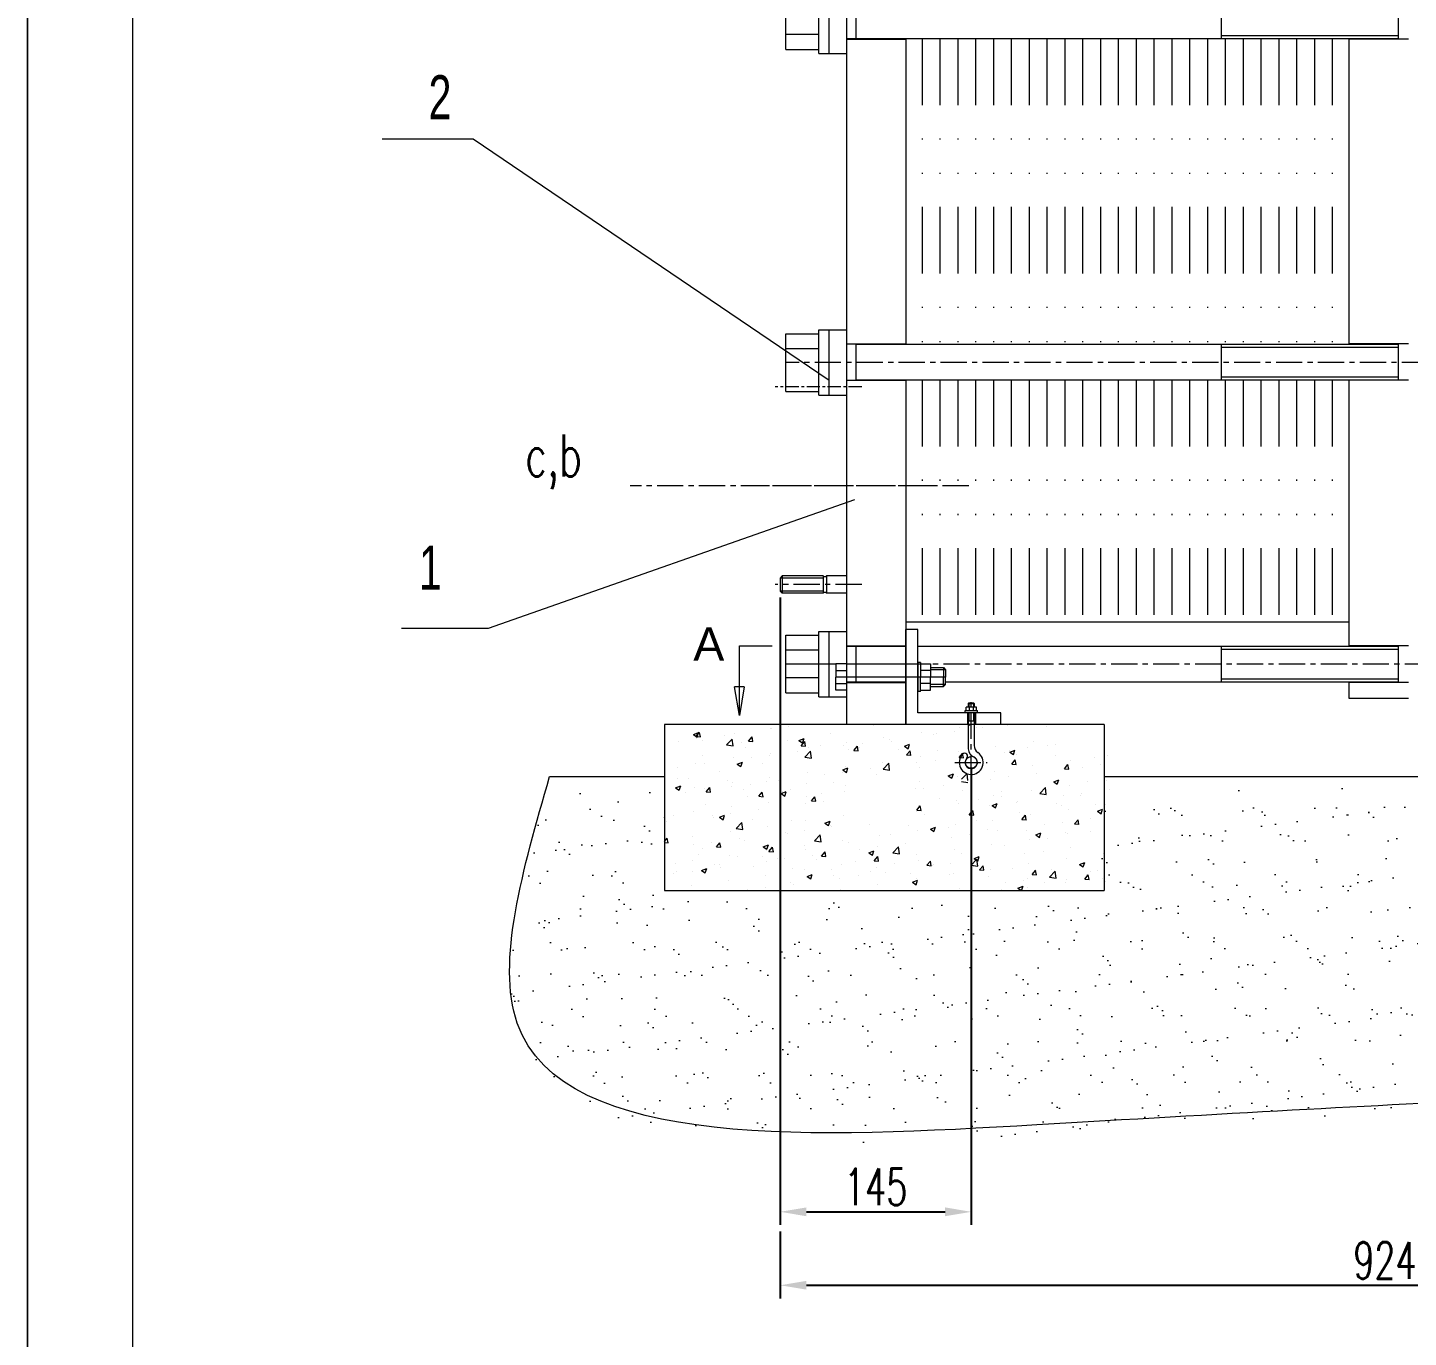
# Model space of a CAD drawing. Header units: millimetres. Extents: x 2882 to 3476, y 1065 to 1485.
# Drawn here: x 2881.9 to 3013.6, y 1224 to 1349 of the extents above; entities that cross this region are included whole.
import ezdxf

# ---------------------------------------------------------------- set-up
doc = ezdxf.new("R2010")
doc.units = ezdxf.units.MM
doc.linetypes.add('CENTERX2', pattern=[4, 2.5, -0.5, 0.5, -0.5])
doc.linetypes.add('DIVIDE', pattern=[31.75, 12.7, -6.35, 0, -6.35, 0, -6.35])
doc.layers.get('DEFPOINTS').update_dxf_attribs({"lineweight": 18})
for name, color, linetype, lineweight, true_color in [('1', 1, 'Continuous', 18, 0xff0000), ('2', 2, 'Continuous', 18, 0xffff00), ('3', 3, 'CENTERX2', 18, 0x00ff00), ('3尺寸线', 2, 'Continuous', 18, 0xffff00), ('4', 4, 'DIVIDE', 18, 0x00ffff)]:
    doc.layers.add(name, color=color, linetype=linetype, lineweight=lineweight, true_color=true_color)
doc.styles.add('HZ', font='txt.shx', dxfattribs={"width": 0.67, "bigfont": 'hztxt.shx'})
doc.styles.get("Standard").update_dxf_attribs({"font": 'arial.ttf'})
doc.styles.add('STYLE1', font='txt.shx', dxfattribs={"width": 0.67, "bigfont": 'hztxt.shx'})
doc.dimstyles.new('STANDARD$0', dxfattribs={"dimtxt": 3.5, "dimasz": 2.5, "dimexe": 1.25, "dimexo": 0.625, "dimtad": 1, "dimdec": 4, "dimdsep": 46, "dimtxsty": 'HZ', "dimcen": 2.5, "dimdle": 5, "dimadec": 0, "dimazin": 0, "dimtfac": 1, "dimtmove": 0, "dimatfit": 3, "dimfxl": 0, "dimtolj": 1, "dimlwd": -1, "dimlwe": -1, "dimarcsym": 0})

# ---------------------------------------------------------------- blocks, each defined once
blk = doc.blocks.new('_CLOSED')
at = {"color": 0, "linetype": 'ByBlock', "lineweight": -2}
for p, q in [((-1, 0.166667), (0, 0)), ((-1, 0.166667), (-1, -0.166667)), ((0, 0), (-1, -0.166667)), ((0, 0), (-1, 0))]:
    blk.add_line(p, q, dxfattribs=at)
blk = doc.blocks.new('*D55')
at = {"color": 0, "transparency": 16777216}
for p, q in [((2953.64, 1294.59), (2953.64, 1234.74)), ((2971.87, 1278.24), (2971.87, 1234.74)), ((2956.14, 1235.99), (2969.37, 1235.99))]:
    blk.add_line(p, q, dxfattribs=at)
for points in [[(2956.14, 1236.41), (2956.14, 1235.57), (2953.64, 1235.99)], [(2969.37, 1236.41), (2969.37, 1235.57), (2971.87, 1235.99)]]:
    blk.add_solid(points, dxfattribs=at)
at = {"layer": 'DEFPOINTS', "color": 0, "transparency": 16777216}
for p in [(2953.64, 1295.22), (2971.87, 1278.86), (2971.87, 1235.99)]:
    blk.add_point(p, dxfattribs=at)
at = {"color": 0, "transparency": 16777216, "insert": (2962.75, 1238.37), "char_height": 3.5, "attachment_point": 5, "style": 'HZ'}
blk.add_mtext('\\A1;145', dxfattribs=at)
blk = doc.blocks.new('*D56')
at = {"color": 0, "transparency": 16777216}
for p, q in [((3069.01, 1281.85), (3069.01, 1227.73)), ((2953.64, 1234.12), (2953.64, 1227.73)), ((2956.14, 1228.98), (3066.51, 1228.98))]:
    blk.add_line(p, q, dxfattribs=at)
for points in [[(2956.14, 1229.4), (2956.14, 1228.57), (2953.64, 1228.98)], [(3066.51, 1229.4), (3066.51, 1228.57), (3069.01, 1228.98)]]:
    blk.add_solid(points, dxfattribs=at)
at = {"layer": 'DEFPOINTS', "color": 0, "transparency": 16777216}
for p in [(3069.01, 1282.47), (2953.64, 1234.74), (3069.01, 1228.98)]:
    blk.add_point(p, dxfattribs=at)
at = {"color": 0, "transparency": 16777216, "insert": (3011.33, 1231.36), "char_height": 3.5, "attachment_point": 5, "style": 'HZ'}
blk.add_mtext('\\A1;924', dxfattribs=at)

msp = doc.modelspace()

# ---------------------------------------------------------------- hatches: boundary and pattern name
at = {"layer": '2'}
h = msp.add_hatch(dxfattribs=at)
h.set_pattern_fill('AR-SAND', color=256, scale=0.1, style=0)
h.set_pattern_definition([(37.5, (2165.005, 630.219), (-0.160003, 4.894132), [0, -3.8608, 0, -4.318, 0, -4.1275]), (7.5, (2165.005, 630.219), (4.495233, 7.16825), [0, -2.0828, 0, -3.4798, 0, -1.3335]), (327.5, (2161.881, 630.219), (7.909924, 0.014372), [0, -1.27, 0, -4.572, 0, -5.969]), (317.5, (2161.881, 630.219), (7.635565, 2.229293), [0, -0.635, 0, -2.9972, 0, -3.429])])
edge = h.paths.add_edge_path(flags=0)
edge.add_spline(control_points=[(2931.34531, 1276.53142), (2928.79661, 1267.68021), (2920.81709, 1239.96874), (3001.38374, 1244.70351), (3038.38643, 1246.78755), (3078.59278, 1247.14587), (3083.38641, 1248.95983)], knot_values=[0, 0, 0, 0, 24.206218146, 75.785082964, 166.21556934, 183.086751471, 183.086751471, 183.086751471, 183.086751471], weights=[1, 1, 1, 1, 1, 1, 1], degree=3, periodic=0)
edge.add_line((3083.38641, 1248.95983), (3074.7072, 1265.65718))
edge.add_line((3074.7072, 1265.65718), (3040.35198, 1265.65718))
edge.add_line((3040.35198, 1265.65718), (3040.35198, 1276.53142))
edge.add_line((3040.35198, 1276.53142), (2984.25671, 1276.53142))
edge.add_line((2984.25671, 1276.53142), (2984.25671, 1265.65718))
edge.add_line((2984.25671, 1265.65718), (2942.30351, 1265.65718))
edge.add_line((2942.30351, 1265.65718), (2942.30351, 1276.53142))
edge.add_line((2942.30351, 1276.53142), (2931.34531, 1276.53142))

# ---------------------------------------------------------------- linework, layer by layer
at = {"lineweight": 0}
for p, q in [((2957.74226, 1296.45988), (2953.63844, 1296.45988)), ((2957.74226, 1295.215), (2953.63844, 1295.215))]:
    msp.add_line(p, q, dxfattribs=at)
at = {"layer": '1'}
for p, q in [((2891.85043, 1474.6398), (2891.85043, 1074.6398)), ((2957.3238, 1346.51463), (2957.3238, 1352.75273)), ((2958.31836, 1346.51463), (2958.31836, 1352.75273)), ((2954.18609, 1346.89269), (2954.18609, 1352.37466)), ((2960.90514, 1347.88512), (2960.90514, 1351.38223)), ((2995.72636, 1347.93238), (2995.72636, 1351.33498)), ((3012.62347, 1347.88512), (3012.62347, 1351.38223)), ((2957.3238, 1348.31044), (2954.18609, 1348.31044)), ((2959.95997, 1347.93238), (3012.62347, 1347.93238)), ((2959.95997, 1347.88512), (2965.62997, 1347.88512)), ((3013.56863, 1347.88512), (3007.89863, 1347.88512)), ((2954.18609, 1346.89269), (2957.3238, 1346.89269)), ((2957.3238, 1313.88927), (2957.3238, 1320.12737)), ((2958.31836, 1313.88927), (2958.31836, 1320.12737)), ((2954.18609, 1319.7493), (2957.3238, 1319.7493)), ((2954.18609, 1319.7493), (2957.3238, 1319.7493)), ((2954.18609, 1314.26734), (2954.18609, 1319.7493)), ((2959.95997, 1318.81763), (2965.62997, 1318.81763)), ((2960.90514, 1315.32052), (2960.90514, 1318.81763)), ((2960.90514, 1318.77037), (3012.62347, 1318.77037)), ((2995.72636, 1315.36777), (2995.72636, 1318.77037)), ((3013.56863, 1318.81763), (3007.89863, 1318.81763)), ((3012.62347, 1315.32052), (3012.62347, 1318.81763)), ((2957.3238, 1318.33155), (2954.18609, 1318.33155)), ((2959.95997, 1315.32052), (2965.62997, 1315.32052)), ((2960.90514, 1315.36777), (3012.62347, 1315.36777)), ((3013.56863, 1315.32052), (3007.89863, 1315.32052)), ((2954.18609, 1314.26734), (2957.3238, 1314.26734)), ((2954.18609, 1285.50962), (2954.18609, 1290.99158)), ((2954.18609, 1290.99158), (2957.3238, 1290.99158)), ((2954.18609, 1290.99158), (2957.3238, 1290.99158)), ((2957.3238, 1285.13155), (2957.3238, 1291.36965)), ((2958.31836, 1285.13155), (2958.31836, 1291.36965)), ((2957.3238, 1289.57383), (2954.18609, 1289.57383)), ((2959.95997, 1289.99916), (2965.62997, 1289.99916)), ((2959.95997, 1289.9519), (2965.62997, 1289.9519)), ((2960.90514, 1286.50204), (2960.90514, 1289.99916)), ((2966.76397, 1289.9519), (3012.62347, 1289.9519)), ((2995.72636, 1286.5493), (2995.72636, 1289.9519)), ((3013.56863, 1289.99916), (3007.89863, 1289.99916)), ((3012.62347, 1286.50204), (3012.62347, 1289.99916)), ((2957.3238, 1286.92737), (2954.18609, 1286.92737)), ((2959.95997, 1286.5493), (2965.62997, 1286.5493)), ((2959.95997, 1286.50204), (2965.62997, 1286.50204)), ((2969.42286, 1286.5493), (3012.62347, 1286.5493)), ((3013.56863, 1286.50204), (3007.89863, 1286.50204)), ((2954.18609, 1285.50962), (2957.3238, 1285.50962)), ((2971.58977, 1284.50094), (2971.63597, 1284.54714)), ((2971.58977, 1284.50094), (2971.58977, 1284.14146)), ((2971.58977, 1284.50094), (2972.14417, 1284.50094)), ((2971.63597, 1284.54714), (2972.09797, 1284.54714)), ((2972.14417, 1284.50094), (2972.09797, 1284.54714)), ((2972.14417, 1284.50094), (2972.14417, 1284.14146)), ((2971.28231, 1283.80526), (2972.45164, 1283.80526)), ((2971.28231, 1283.60716), (2971.28231, 1283.80526)), ((2971.58977, 1283.60716), (2971.58977, 1280.14936)), ((2972.14417, 1283.60716), (2972.14417, 1280.47847)), ((2972.45164, 1283.60716), (2972.45164, 1283.80526))]:
    msp.add_line(p, q, dxfattribs=at)
at = {"layer": '1', "ltscale": 0.25}
for p, q in [((2959.95997, 1399.16176), (2959.95997, 1299.14296)), ((2965.62997, 1347.93238), (2965.62997, 1337.13226)), ((3007.89863, 1347.93238), (3007.89863, 1337.13226)), ((2957.3238, 1346.51463), (2959.95997, 1346.51463)), ((2965.62997, 1343.21254), (2965.62997, 1318.77037)), ((3007.89863, 1343.21254), (3007.89863, 1318.77037)), ((2957.3238, 1320.12737), (2959.95997, 1320.12737)), ((2957.3238, 1320.12737), (2959.95997, 1320.12737)), ((2959.95997, 1320.18812), (2959.95997, 1313.95002)), ((2965.62997, 1315.36777), (2965.62997, 1292.25226)), ((3007.89863, 1315.36777), (3007.89863, 1292.25226)), ((2957.3238, 1313.88927), (2959.95997, 1313.88927)), ((2959.95997, 1299.14296), (2959.95997, 1282.47316)), ((3007.89863, 1299.14296), (3007.89863, 1297.44226)), ((2965.62997, 1294.03966), (2965.62997, 1282.47316)), ((3007.89863, 1294.03966), (3007.89863, 1289.9519)), ((3007.89863, 1292.25226), (2965.62997, 1292.25226)), ((2957.3238, 1291.36965), (2959.95997, 1291.36965)), ((2959.95997, 1288.25712), (2958.93864, 1288.25712)), ((2958.93864, 1288.25712), (2958.93864, 1287.00916)), ((2959.95997, 1288.25712), (2959.95997, 1285.76119)), ((2967.03199, 1288.39434), (2966.76397, 1288.39434)), ((2966.76397, 1288.39434), (2966.76397, 1285.62398)), ((2967.03199, 1288.39434), (2967.03199, 1287.00916)), ((2967.03199, 1288.25712), (2967.97645, 1288.25712)), ((2967.97645, 1288.25712), (2967.97645, 1287.00916)), ((2958.93864, 1287.63314), (2959.95997, 1287.63314)), ((2958.93864, 1285.76119), (2958.93864, 1287.00916)), ((2967.97645, 1287.63314), (2967.03199, 1287.63314)), ((2967.03199, 1285.62398), (2967.03199, 1287.00916)), ((2967.97645, 1287.91522), (2969.21336, 1287.91522)), ((2967.97645, 1285.76119), (2967.97645, 1287.00916)), ((2967.97645, 1285.76119), (2967.97645, 1287.00916)), ((2969.21336, 1287.91522), (2969.42286, 1287.71458)), ((2969.21336, 1287.91522), (2969.21336, 1287.00916)), ((2969.21336, 1286.10309), (2969.21336, 1287.00916)), ((2969.42286, 1287.71458), (2969.42286, 1287.00916)), ((2969.42286, 1286.30373), (2969.42286, 1287.00916)), ((2958.93864, 1286.38517), (2959.95997, 1286.38517)), ((2959.95997, 1285.76119), (2958.93864, 1285.76119)), ((2967.03199, 1285.62398), (2966.76397, 1285.62398)), ((2967.97645, 1286.38517), (2967.03199, 1286.38517)), ((2967.03199, 1285.76119), (2967.97645, 1285.76119)), ((2967.97645, 1286.10309), (2969.21336, 1286.10309)), ((2969.21336, 1286.10309), (2969.42286, 1286.30373)), ((3007.89863, 1286.5493), (3007.89863, 1284.99316)), ((2957.3238, 1285.13155), (2959.95997, 1285.13155)), ((3007.89863, 1284.99316), (3013.56863, 1284.99316)), ((2965.62997, 1282.47316), (2959.95997, 1282.47316))]:
    msp.add_line(p, q, dxfattribs=at)
at = {"layer": '1', "lineweight": 0}
for p, q in [((2953.84592, 1296.66736), (2953.63844, 1296.45988)), ((2953.63844, 1296.45988), (2953.63844, 1295.215)), ((2953.84592, 1296.66736), (2953.84592, 1295.00752)), ((2957.74555, 1296.66736), (2953.84592, 1296.66736)), ((2957.74226, 1296.66736), (2957.74226, 1295.00752)), ((2957.74555, 1296.13744), (2957.74226, 1296.13744)), ((2959.95997, 1296.66736), (2958.05298, 1296.66736)), ((2958.05348, 1296.66736), (2958.05348, 1295.00752)), ((2953.84592, 1295.00752), (2953.63844, 1295.215)), ((2957.74555, 1295.00752), (2953.84592, 1295.00752)), ((2957.74555, 1295.00752), (2957.74226, 1295.00752)), ((2957.74555, 1295.00752), (2957.74226, 1295.00752)), ((2959.95997, 1295.00752), (2958.05298, 1295.00752)), ((2942.59731, 1282.47316), (2942.59731, 1266.63354)), ((2984.55051, 1282.47316), (2942.59731, 1282.47316)), ((2971.58977, 1282.84867), (2972.14417, 1282.84867)), ((2984.55051, 1282.47316), (2984.55051, 1266.63354)), ((2931.63911, 1277.50778), (2942.59731, 1277.50778)), ((2984.55051, 1277.50778), (3040.64578, 1277.50778)), ((2942.59731, 1266.63354), (2984.55051, 1266.63354))]:
    msp.add_line(p, q, dxfattribs=at)
at = {"layer": '1', "ltscale": 200}
for p, q in [((2965.62997, 1282.47316), (2965.62997, 1291.54516)), ((2966.76397, 1291.54516), (2965.62997, 1291.54516)), ((2966.76397, 1283.60716), (2966.76397, 1291.54516)), ((2974.70197, 1283.60716), (2966.76397, 1283.60716)), ((2974.70197, 1282.47316), (2974.70197, 1283.60716)), ((2974.70197, 1282.47316), (2965.62997, 1282.47316))]:
    msp.add_line(p, q, dxfattribs=at)
at = {"layer": '1', "ltscale": 0.1}
for p, q in [((2971.398, 1283.80825), (2971.398, 1284.14146)), ((2972.36181, 1284.14146), (2971.398, 1284.14146)), ((2971.5039, 1283.60716), (2971.5039, 1282.47316)), ((2971.68667, 1283.80825), (2971.68667, 1284.14146)), ((2972.07313, 1283.80825), (2972.07313, 1284.14146)), ((2972.26856, 1283.60716), (2972.26856, 1282.47316)), ((2972.36181, 1283.80526), (2972.36181, 1284.14146))]:
    msp.add_line(p, q, dxfattribs=at)
at = {"layer": '1', "lineweight": 0}
for centre, start, end in [((2957.89926, 1296.78177), 216.6590614, 323.3409386), ((2957.89926, 1294.89312), 36.6590614, 143.3409386)]:
    msp.add_arc(centre, 0.19162, start, end, dxfattribs=at)
at = {"layer": '1'}
for centre, radius, start, end in [((2972.95267, 1280.47847), 0.8085, 180, 236.1390686), ((2971.86697, 1278.8604), 1.14007, 136.2364017, 56.1390686), ((2971.24381, 1279.45723), 0.2772, 316.2364017, 136.2364017), ((2971.86697, 1278.8604), 0.58567, 136.2364017, 67.5989023), ((2972.39827, 1280.14936), 0.8085, 180, 247.5989023)]:
    msp.add_arc(centre, radius, start, end, dxfattribs=at)
at = {"layer": '2'}
for p, q in [((2881.85043, 1484.6398), (2881.85043, 1064.6398)), ((2995.72636, 1348.21593), (3012.62347, 1348.21593)), ((2995.72636, 1318.48682), (3012.62347, 1318.48682)), ((2995.72636, 1315.65132), (3012.62347, 1315.65132)), ((2949.74715, 1289.98184), (2952.87106, 1289.98184)), ((2949.74715, 1286.06693), (2949.74715, 1289.98184)), ((2995.72636, 1289.66835), (3012.62347, 1289.66835)), ((2995.72636, 1286.83285), (3012.62347, 1286.83285)), ((2971.63597, 1284.54714), (2971.63597, 1284.14146)), ((2972.09797, 1284.54714), (2972.09797, 1284.14146)), ((2971.63597, 1283.60716), (2971.63597, 1282.84867)), ((2972.09797, 1283.60716), (2972.09797, 1282.84867)), ((2945.37242, 1281.52507), (2945.86255, 1281.71321)), ((2945.60847, 1281.33632), (2945.94594, 1281.73849)), ((2945.71969, 1281.28792), (2945.86163, 1281.71092)), ((2946.02596, 1281.29741), (2945.94502, 1281.73619)), ((2949.25852, 1281.62749), (2949.25852, 1281.62749)), ((2952.71905, 1282.06347), (2952.71905, 1282.06347)), ((2952.79427, 1282.07562), (2952.79427, 1282.07562)), ((2954.47143, 1282.29417), (2954.47143, 1282.29417)), ((2958.4556, 1281.66531), (2958.4556, 1281.66531)), ((2962.5379, 1282.36605), (2962.5379, 1282.36605)), ((2967.11037, 1281.73603), (2967.11037, 1281.73603)), ((2968.52628, 1281.62608), (2968.52628, 1281.62608)), ((2970.27865, 1281.85679), (2970.27865, 1281.85679)), ((2970.70443, 1282.22891), (2970.70443, 1282.22891)), ((2971.65311, 1282.47316), (2971.72199, 1282.4267)), ((2971.72106, 1282.42439), (2971.73743, 1282.47316)), ((2972.37981, 1282.23055), (2972.37981, 1282.23055)), ((2972.92978, 1282.20582), (2972.92978, 1282.20582)), ((2975.28717, 1282.42273), (2975.28717, 1282.42273)), ((2979.02393, 1282.26485), (2979.02393, 1282.26485)), ((2943.8947, 1280.90172), (2943.8947, 1280.90172)), ((2945.37242, 1281.52507), (2945.72062, 1281.29021)), ((2945.60847, 1281.33632), (2946.02687, 1281.29971)), ((2945.64708, 1281.13242), (2945.64708, 1281.13242)), ((2945.66447, 1281.13461), (2945.66447, 1281.13461)), ((2946.26128, 1280.91004), (2946.26128, 1280.91004)), ((2948.2982, 1281.48145), (2948.2982, 1281.48145)), ((2948.52189, 1280.53067), (2949.06711, 1281.09891)), ((2948.52189, 1280.53067), (2949.14445, 1280.43412)), ((2949.14349, 1280.43237), (2949.06615, 1281.09716)), ((2949.99804, 1280.75215), (2949.99804, 1280.75215)), ((2950.62929, 1280.89705), (2950.96676, 1281.29922)), ((2950.62929, 1280.89705), (2951.04769, 1280.86045)), ((2951.04678, 1280.85814), (2950.96584, 1281.29692)), ((2953.73479, 1280.59427), (2953.73479, 1280.59427)), ((2954.37329, 1280.96458), (2954.37329, 1280.96458)), ((2955.43233, 1280.96446), (2955.92246, 1281.1526)), ((2955.43233, 1280.96446), (2955.78052, 1280.7296)), ((2955.65011, 1280.45779), (2955.98758, 1280.85996)), ((2955.65011, 1280.45779), (2956.06852, 1280.42118)), ((2955.7796, 1280.7273), (2955.92153, 1281.1503)), ((2956.0676, 1280.41887), (2955.98666, 1280.85765)), ((2957.47155, 1280.43638), (2957.47155, 1280.43638)), ((2959.70192, 1280.46433), (2959.70192, 1280.46433)), ((2959.93891, 1280.76307), (2959.93891, 1280.76307)), ((2960.67094, 1280.01852), (2961.0084, 1280.42069)), ((2961.08842, 1279.9796), (2961.00748, 1280.41838)), ((2961.4543, 1280.69504), (2961.4543, 1280.69504)), ((2963.47466, 1281.2112), (2963.47466, 1281.2112)), ((2964.10542, 1281.04407), (2964.10542, 1281.04407)), ((2964.2152, 1280.82908), (2964.2152, 1280.82908)), ((2965.49223, 1280.40384), (2965.98236, 1280.59199)), ((2965.49223, 1280.40384), (2965.84043, 1280.16898)), ((2965.83951, 1280.16668), (2965.98144, 1280.58968)), ((2968.29751, 1281.52981), (2968.29751, 1281.52981)), ((2974.15505, 1280.34678), (2974.15505, 1280.34678)), ((2977.79076, 1280.87161), (2977.79076, 1280.87161)), ((2979.13548, 1280.48159), (2979.13548, 1280.48159)), ((2979.91265, 1280.60668), (2979.91265, 1280.60668)), ((2946.20869, 1279.56311), (2946.20869, 1279.56311)), ((2949.1734, 1279.29723), (2949.1734, 1279.29723)), ((2950.29099, 1280.26384), (2950.29099, 1280.26384)), ((2950.87757, 1279.30259), (2950.87757, 1279.30259)), ((2952.62994, 1279.53329), (2952.62994, 1279.53329)), ((2952.70915, 1279.74536), (2952.70915, 1279.74536)), ((2955.28107, 1279.88232), (2955.28107, 1279.88232)), ((2955.99258, 1279.37204), (2956.5378, 1279.94027)), ((2955.99258, 1279.37204), (2956.61514, 1279.27548)), ((2956.0506, 1279.42761), (2956.0506, 1279.42761)), ((2956.34486, 1280.27019), (2956.34486, 1280.27019)), ((2956.61418, 1279.27374), (2956.53684, 1279.93852)), ((2960.1329, 1280.12834), (2960.1329, 1280.12834)), ((2960.67094, 1280.01852), (2961.08934, 1279.98192)), ((2961.20831, 1280.2785), (2961.20831, 1280.2785)), ((2964.94506, 1280.12062), (2964.94506, 1280.12062)), ((2965.69176, 1279.57926), (2966.02922, 1279.98143)), ((2965.69176, 1279.57926), (2966.11016, 1279.54265)), ((2966.10924, 1279.54034), (2966.0283, 1279.97911)), ((2967.02525, 1279.40578), (2967.02525, 1279.40578)), ((2968.43717, 1279.09591), (2968.43717, 1279.09591)), ((2968.68182, 1279.96273), (2968.68182, 1279.96273)), ((2970.61931, 1279.89865), (2970.61931, 1279.89865)), ((2970.71258, 1279.3381), (2971.05004, 1279.74027)), ((2970.71258, 1279.3381), (2971.13098, 1279.30149)), ((2970.97087, 1279.27823), (2970.97087, 1279.27823)), ((2971.13006, 1279.29917), (2971.04913, 1279.73795)), ((2971.08829, 1279.64304), (2971.08829, 1279.64304)), ((2972.41858, 1279.80485), (2972.41858, 1279.80485)), ((2975.05318, 1279.78086), (2975.05318, 1279.78086)), ((2975.50914, 1280.02695), (2975.50914, 1280.02695)), ((2975.55214, 1279.84323), (2976.04227, 1280.03137)), ((2975.55214, 1279.84323), (2975.90034, 1279.60837)), ((2975.7334, 1278.70073), (2976.07086, 1279.1029)), ((2975.89941, 1279.60605), (2976.04134, 1280.02906)), ((2976.15088, 1278.6618), (2976.06995, 1279.10058)), ((2976.15533, 1279.64696), (2976.15533, 1279.64696)), ((2977.26152, 1280.25765), (2977.26152, 1280.25765)), ((2979.89209, 1279.48908), (2979.89209, 1279.48908)), ((2981.2997, 1279.03423), (2981.2997, 1279.03423)), ((2983.62885, 1279.3312), (2983.62885, 1279.3312)), ((2984.83544, 1279.48236), (2984.83544, 1279.48236)), ((2943.80559, 1278.37154), (2943.80559, 1278.37154)), ((2945.57935, 1278.80436), (2945.57935, 1278.80436)), ((2946.45671, 1278.72057), (2946.45671, 1278.72057)), ((2947.88599, 1278.02614), (2947.88599, 1278.02614)), ((2949.55077, 1278.70674), (2950.0409, 1278.89488)), ((2949.55077, 1278.70674), (2949.89897, 1278.47188)), ((2949.89804, 1278.46958), (2950.03998, 1278.89259)), ((2951.96829, 1278.72687), (2951.96829, 1278.72687)), ((2956.25974, 1277.93994), (2956.25974, 1277.93994)), ((2957.86043, 1277.70345), (2957.86043, 1277.70345)), ((2959.61068, 1278.14613), (2960.10081, 1278.33427)), ((2959.61068, 1278.14613), (2959.95887, 1277.91126)), ((2959.61281, 1277.93416), (2959.61281, 1277.93416)), ((2959.8538, 1278.43281), (2959.8538, 1278.43281)), ((2959.95795, 1277.90896), (2960.09988, 1278.33197)), ((2962.26394, 1278.28318), (2962.26394, 1278.28318)), ((2962.80627, 1277.67865), (2962.80627, 1277.67865)), ((2963.38954, 1278.88094), (2963.38954, 1278.88094)), ((2963.46327, 1278.2134), (2964.00849, 1278.78164)), ((2963.46327, 1278.2134), (2964.08582, 1278.11685)), ((2964.08486, 1278.1151), (2964.00753, 1278.77989)), ((2966.68479, 1278.8652), (2966.68479, 1278.8652)), ((2966.88857, 1278.37939), (2966.88857, 1278.37939)), ((2969.67058, 1277.58551), (2970.16071, 1277.77365)), ((2970.01785, 1277.34834), (2970.15979, 1277.77134)), ((2970.93395, 1277.25288), (2971.47917, 1277.82111)), ((2971.55555, 1277.15456), (2971.47821, 1277.81935)), ((2974.06993, 1278.01652), (2974.06993, 1278.01652)), ((2975.7334, 1278.70073), (2976.1518, 1278.66412)), ((2977.70564, 1278.54136), (2977.70564, 1278.54136)), ((2978.07116, 1277.8458), (2978.07116, 1277.8458)), ((2980.75422, 1278.26146), (2981.09168, 1278.66363)), ((2980.75422, 1278.26146), (2981.17262, 1278.22486)), ((2981.17171, 1278.22253), (2981.09077, 1278.66131)), ((2982.49201, 1278.42782), (2982.49201, 1278.42782)), ((2984.24439, 1278.65852), (2984.24439, 1278.65852)), ((2942.63731, 1276.55068), (2942.63731, 1276.55068)), ((2943.66921, 1276.44902), (2944.15934, 1276.63716)), ((2943.66921, 1276.44902), (2944.01741, 1276.21416)), ((2943.80369, 1277.3254), (2943.80369, 1277.3254)), ((2944.01648, 1276.21187), (2944.15842, 1276.63487)), ((2944.89814, 1277.33307), (2944.89814, 1277.33307)), ((2945.49423, 1276.4741), (2945.49423, 1276.4741)), ((2946.37407, 1276.39279), (2946.37407, 1276.39279)), ((2946.57973, 1276.07097), (2946.91719, 1276.47314)), ((2946.99721, 1276.03207), (2946.91628, 1276.47084)), ((2948.63489, 1277.17518), (2948.63489, 1277.17518)), ((2949.03608, 1276.5417), (2949.03608, 1276.5417)), ((2949.08828, 1276.96697), (2949.08828, 1276.96697)), ((2950.78846, 1276.77241), (2950.78846, 1276.77241)), ((2952.37165, 1277.0173), (2952.37165, 1277.0173)), ((2952.62403, 1277.4151), (2952.62403, 1277.4151)), ((2953.43958, 1277.12144), (2953.43958, 1277.12144)), ((2956.10841, 1276.85942), (2956.10841, 1276.85942)), ((2958.72397, 1276.97792), (2958.72397, 1276.97792)), ((2959.84516, 1276.70153), (2959.84516, 1276.70153)), ((2966.94013, 1277.07552), (2966.94013, 1277.07552)), ((2967.31868, 1276.38576), (2967.31868, 1276.38576)), ((2969.2468, 1276.68405), (2969.2468, 1276.68405)), ((2969.67058, 1277.58551), (2970.01878, 1277.35065)), ((2970.53419, 1277.56839), (2970.53419, 1277.56839)), ((2970.93395, 1277.05477), (2971.55651, 1276.95822)), ((2973.66766, 1277.26607), (2973.66766, 1277.26607)), ((2975.42004, 1277.49677), (2975.42004, 1277.49677)), ((2978.40464, 1275.89614), (2978.94986, 1276.46437)), ((2979.02624, 1275.79782), (2978.9489, 1276.46261)), ((2979.73049, 1277.0249), (2980.22062, 1277.21304)), ((2979.73049, 1277.0249), (2980.07869, 1276.79004)), ((2980.07776, 1276.78772), (2980.21969, 1277.21072)), ((2981.21458, 1276.70397), (2981.21458, 1276.70397)), ((2982.92877, 1277.00568), (2982.92877, 1277.00568)), ((2984.75033, 1277.15211), (2984.75033, 1277.15211)), ((2944.61523, 1275.95969), (2944.61523, 1275.95969)), ((2946.57973, 1276.07097), (2946.99813, 1276.03437)), ((2950.11083, 1276.23491), (2950.11083, 1276.23491)), ((2950.55936, 1275.57645), (2950.55936, 1275.57645)), ((2951.60055, 1275.63171), (2951.93802, 1276.03388)), ((2951.60055, 1275.63171), (2952.01895, 1275.5951)), ((2952.01804, 1275.5928), (2951.9371, 1276.03158)), ((2952.53891, 1275.08485), (2952.53891, 1275.08485)), ((2953.72912, 1275.88841), (2954.21925, 1276.07655)), ((2953.72912, 1275.88841), (2954.07732, 1275.65355)), ((2953.84758, 1276.07703), (2953.84758, 1276.07703)), ((2954.07639, 1275.65125), (2954.21832, 1276.07425)), ((2954.64166, 1276.27718), (2954.64166, 1276.27718)), ((2956.17462, 1275.60968), (2956.17462, 1275.60968)), ((2956.62137, 1275.19244), (2956.95884, 1275.59461)), ((2956.62137, 1275.19244), (2957.03978, 1275.15584)), ((2957.03886, 1275.15353), (2956.95792, 1275.59231)), ((2957.58434, 1275.91914), (2957.58434, 1275.91914)), ((2957.77133, 1275.17328), (2957.77133, 1275.17328)), ((2959.76868, 1276.10256), (2959.76868, 1276.10256)), ((2966.59568, 1276.33502), (2966.59568, 1276.33502)), ((2968.79461, 1275.44549), (2968.79461, 1275.44549)), ((2970.44907, 1275.23814), (2970.44907, 1275.23814)), ((2971.05543, 1276.22788), (2971.05543, 1276.22788)), ((2972.53137, 1275.28761), (2972.53137, 1275.28761)), ((2973.98481, 1275.68627), (2973.98481, 1275.68627)), ((2974.76417, 1275.60421), (2974.76417, 1275.60421)), ((2974.79219, 1276.07), (2974.79219, 1276.07)), ((2976.22967, 1275.08492), (2976.22967, 1275.08492)), ((2976.26813, 1275.12972), (2976.26813, 1275.12972)), ((2977.62052, 1276.2111), (2977.62052, 1276.2111)), ((2978.40464, 1275.89614), (2979.0272, 1275.79959)), ((2978.52895, 1275.91211), (2978.52895, 1275.91211)), ((2978.84647, 1276.30495), (2978.84647, 1276.30495)), ((2980.65053, 1275.66693), (2980.65053, 1275.66693)), ((2982.26571, 1275.75423), (2982.26571, 1275.75423)), ((2982.4029, 1275.89764), (2982.4029, 1275.89764)), ((2984.60608, 1275.46871), (2984.60608, 1275.46871)), ((2985.05403, 1276.24667), (2985.05403, 1276.24667)), ((2943.50547, 1273.77491), (2943.50547, 1273.77491)), ((2945.40911, 1274.14384), (2945.40911, 1274.14384)), ((2946.47706, 1274.87571), (2946.47706, 1274.87571)), ((2947.19459, 1273.78082), (2947.19459, 1273.78082)), ((2947.84756, 1273.63069), (2948.33769, 1273.81883)), ((2948.19483, 1273.39354), (2948.33676, 1273.81654)), ((2948.94697, 1274.01153), (2948.94697, 1274.01153)), ((2949.00317, 1274.63672), (2949.00317, 1274.63672)), ((2951.59809, 1274.36055), (2951.59809, 1274.36055)), ((2956.01895, 1274.94257), (2956.01895, 1274.94257)), ((2959.68356, 1273.7723), (2959.68356, 1273.7723)), ((2966.59956, 1274.20274), (2966.59956, 1274.20274)), ((2966.66302, 1274.31391), (2967.00048, 1274.71608)), ((2966.66302, 1274.31391), (2967.08142, 1274.27731)), ((2966.85501, 1274.74526), (2966.85501, 1274.74526)), ((2967.0805, 1274.27499), (2966.99956, 1274.71377)), ((2967.40532, 1273.92317), (2967.40532, 1273.92317)), ((2970.68186, 1274.90348), (2970.68186, 1274.90348)), ((2971.68384, 1273.87465), (2972.0213, 1274.27682)), ((2971.68384, 1273.87465), (2972.10224, 1273.83804)), ((2971.82617, 1274.50519), (2971.82617, 1274.50519)), ((2972.10132, 1273.83572), (2972.02038, 1274.2745)), ((2973.57855, 1274.73589), (2973.57855, 1274.73589)), ((2973.84893, 1274.76718), (2974.33906, 1274.95532)), ((2973.84893, 1274.76718), (2974.19713, 1274.53232)), ((2974.1962, 1274.53), (2974.33813, 1274.95301)), ((2976.44147, 1274.06724), (2976.44147, 1274.06724)), ((2976.70466, 1273.43538), (2977.04212, 1273.83755)), ((2977.12214, 1273.39645), (2977.0412, 1273.83523)), ((2977.5354, 1273.88084), (2977.5354, 1273.88084)), ((2980.00488, 1274.97184), (2980.00488, 1274.97184)), ((2980.52378, 1274.76798), (2980.52378, 1274.76798)), ((2981.12946, 1274.37372), (2981.12946, 1274.37372)), ((2983.74164, 1274.81395), (2983.74164, 1274.81395)), ((2983.90884, 1274.20656), (2984.39897, 1274.39471)), ((2983.90884, 1274.20657), (2984.25703, 1273.9717)), ((2984.2561, 1273.96938), (2984.39804, 1274.39239)), ((2984.66521, 1274.82185), (2984.66521, 1274.82185)), ((2942.60085, 1273.61355), (2942.59731, 1273.644)), ((2942.59731, 1273.61599), (2942.60182, 1273.61529)), ((2942.77374, 1273.19881), (2942.77374, 1273.19881)), ((2947.24223, 1273.61702), (2947.24223, 1273.61702)), ((2947.84756, 1273.63069), (2948.19576, 1273.39583)), ((2949.44995, 1272.55321), (2949.99517, 1273.12144)), ((2949.44995, 1272.55321), (2950.0725, 1272.45665)), ((2950.07154, 1272.45491), (2949.9942, 1273.1197)), ((2950.97899, 1273.45914), (2950.97899, 1273.45914)), ((2952.45379, 1272.75459), (2952.45379, 1272.75459)), ((2954.71574, 1273.30125), (2954.71574, 1273.30125)), ((2955.92984, 1272.41239), (2955.92984, 1272.41239)), ((2956.0895, 1273.27942), (2956.0895, 1273.27942)), ((2957.90747, 1273.07007), (2958.3976, 1273.25822)), ((2957.90747, 1273.07008), (2958.25567, 1272.83521)), ((2958.25474, 1272.83291), (2958.39667, 1273.25592)), ((2958.43495, 1272.80127), (2958.43495, 1272.80127)), ((2958.4525, 1273.14337), (2958.4525, 1273.14337)), ((2958.58096, 1272.76142), (2958.58096, 1272.76142)), ((2962.18926, 1272.98549), (2962.18926, 1272.98549)), ((2965.92602, 1272.8276), (2965.92602, 1272.8276)), ((2966.76989, 1272.41501), (2966.76989, 1272.41501)), ((2967.96738, 1272.50946), (2968.45751, 1272.6976)), ((2967.96738, 1272.50946), (2968.31557, 1272.2746)), ((2968.27687, 1272.66577), (2968.27687, 1272.66577)), ((2968.31464, 1272.27229), (2968.45658, 1272.6953)), ((2969.66277, 1272.66972), (2969.66277, 1272.66972)), ((2970.36395, 1272.90788), (2970.36395, 1272.90788)), ((2972.35917, 1273.36651), (2972.35917, 1273.36651)), ((2973.39953, 1272.51183), (2973.39953, 1272.51183)), ((2973.8997, 1273.35601), (2973.8997, 1273.35601)), ((2976.70466, 1273.43538), (2977.12306, 1273.39878)), ((2978.80904, 1272.90605), (2978.80904, 1272.90605)), ((2980.56142, 1273.13676), (2980.56142, 1273.13676)), ((2981.72548, 1272.99612), (2982.06294, 1273.39829)), ((2981.72548, 1272.99612), (2982.14388, 1272.95951)), ((2982.14296, 1272.95718), (2982.06202, 1273.39596)), ((2983.21254, 1273.48578), (2983.21254, 1273.48578)), ((2984.58009, 1272.49159), (2984.58009, 1272.49159)), ((2942.59731, 1271.32491), (2942.86763, 1271.64706)), ((2942.59731, 1271.23902), (2942.94857, 1271.20829)), ((2942.94765, 1271.20599), (2942.86671, 1271.64477)), ((2945.32399, 1271.81359), (2945.32399, 1271.81359)), ((2947.10548, 1271.25065), (2947.10548, 1271.25065)), ((2947.55099, 1270.80563), (2947.88845, 1271.2078)), ((2947.96847, 1270.76672), (2947.88753, 1271.2055)), ((2948.91805, 1272.30646), (2948.91805, 1272.30646)), ((2949.75661, 1271.59967), (2949.75661, 1271.59967)), ((2950.27035, 1271.3998), (2950.27035, 1271.3998)), ((2954.17746, 1272.18169), (2954.17746, 1272.18169)), ((2954.35265, 1272.10054), (2954.35265, 1272.10054)), ((2956.92063, 1271.39457), (2957.46585, 1271.96281)), ((2956.92063, 1271.39457), (2957.54319, 1271.29802)), ((2957.54223, 1271.29627), (2957.46489, 1271.96106)), ((2959.59844, 1271.44204), (2959.59844, 1271.44204)), ((2960.11226, 1271.26431), (2960.11226, 1271.26431)), ((2963.13418, 1271.89017), (2963.13418, 1271.89017)), ((2964.19456, 1271.96504), (2964.19456, 1271.96504)), ((2965.56383, 1271.16229), (2965.56383, 1271.16229)), ((2969.98468, 1271.7443), (2969.98468, 1271.7443)), ((2971.73706, 1271.97501), (2971.73706, 1271.97501)), ((2974.38819, 1272.32404), (2974.38819, 1272.32404)), ((2977.13629, 1272.35395), (2977.13629, 1272.35395)), ((2977.45028, 1271.55059), (2977.45028, 1271.55059)), ((2978.02728, 1271.94885), (2978.51741, 1272.13699)), ((2978.02728, 1271.94885), (2978.37548, 1271.71399)), ((2978.37455, 1271.71167), (2978.51648, 1272.13467)), ((2979.11484, 1271.61755), (2979.11484, 1271.61755)), ((2980.87304, 1272.19607), (2980.87304, 1272.19607)), ((2981.04434, 1272.04346), (2981.04434, 1272.04346)), ((2983.19714, 1272.31829), (2983.19714, 1272.31829)), ((2984.6098, 1272.03818), (2984.6098, 1272.03818)), ((2945.35311, 1271.01994), (2945.35311, 1271.01994)), ((2945.87909, 1270.04006), (2945.87909, 1270.04006)), ((2946.18804, 1270.69907), (2946.18804, 1270.69907)), ((2947.55099, 1270.80563), (2947.96939, 1270.76902)), ((2948.83293, 1269.9762), (2948.83293, 1269.9762)), ((2949.61584, 1269.88217), (2949.61584, 1269.88217)), ((2951.94765, 1269.86284), (2951.94765, 1269.86284)), ((2952.02591, 1270.81236), (2952.51604, 1271.0005)), ((2952.02591, 1270.81236), (2952.37411, 1270.5775)), ((2952.36867, 1270.42433), (2952.36867, 1270.42433)), ((2952.37318, 1270.5752), (2952.51511, 1270.9982)), ((2952.57181, 1270.36636), (2952.90928, 1270.76853)), ((2952.57181, 1270.36636), (2952.99021, 1270.32976)), ((2952.98929, 1270.32745), (2952.90835, 1270.76623)), ((2956.00438, 1270.94917), (2956.00438, 1270.94917)), ((2956.02996, 1270.56357), (2956.02996, 1270.56357)), ((2956.73948, 1270.00054), (2956.73948, 1270.00054)), ((2957.59263, 1269.9271), (2957.9301, 1270.32927)), ((2957.59263, 1269.9271), (2958.01103, 1269.89049)), ((2958.01011, 1269.88818), (2957.92917, 1270.32696)), ((2961.16033, 1270.58255), (2961.16033, 1270.58255)), ((2962.08582, 1270.25174), (2962.57595, 1270.43989)), ((2962.08582, 1270.25174), (2962.43402, 1270.01688)), ((2962.43308, 1270.01458), (2962.57502, 1270.43758)), ((2962.61345, 1269.48783), (2962.95092, 1269.89)), ((2962.91271, 1270.81326), (2962.91271, 1270.81326)), ((2963.03093, 1269.44891), (2962.94999, 1269.88769)), ((2964.39132, 1270.23594), (2964.93654, 1270.80418)), ((2964.39132, 1270.23594), (2965.01388, 1270.13939)), ((2965.01291, 1270.13763), (2964.93557, 1270.80242)), ((2966.68477, 1270.08475), (2966.68477, 1270.08475)), ((2970.27883, 1270.57762), (2970.27883, 1270.57762)), ((2970.95023, 1270.21608), (2970.95023, 1270.21608)), ((2972.14572, 1269.69113), (2972.63585, 1269.87927)), ((2972.49299, 1269.45396), (2972.63492, 1269.87696)), ((2973.81458, 1271.02575), (2973.81458, 1271.02575)), ((2975.03254, 1270.91682), (2975.03254, 1270.91682)), ((2976.96755, 1270.14517), (2976.96755, 1270.14517)), ((2978.71993, 1270.37587), (2978.71993, 1270.37587)), ((2981.37105, 1270.7249), (2981.37105, 1270.7249)), ((2984.49497, 1270.16133), (2984.49497, 1270.16133)), ((2943.61827, 1269.25766), (2943.61827, 1269.25766)), ((2943.78305, 1268.46137), (2943.78305, 1268.46137)), ((2945.23887, 1269.48333), (2945.23887, 1269.48333)), ((2945.264, 1268.48976), (2945.264, 1268.48976)), ((2946.14436, 1268.55464), (2946.63449, 1268.74278)), ((2946.14436, 1268.55464), (2946.49255, 1268.31978)), ((2946.49162, 1268.31749), (2946.63355, 1268.74049)), ((2947.35502, 1269.09978), (2947.35502, 1269.09978)), ((2947.86535, 1269.1621), (2947.86535, 1269.1621)), ((2947.91512, 1268.83879), (2947.91512, 1268.83879)), ((2951.09178, 1268.9419), (2951.09178, 1268.9419)), ((2952.33597, 1269.42081), (2952.33597, 1269.42081)), ((2953.3526, 1269.72429), (2953.3526, 1269.72429)), ((2954.08835, 1269.65151), (2954.08835, 1269.65151)), ((2954.82854, 1268.78401), (2954.82854, 1268.78401)), ((2955.91926, 1268.61891), (2955.91926, 1268.61891)), ((2957.08936, 1269.5664), (2957.08936, 1269.5664)), ((2958.56529, 1268.62613), (2958.56529, 1268.62613)), ((2959.51332, 1269.11178), (2959.51332, 1269.11178)), ((2960.82612, 1269.40852), (2960.82612, 1269.40852)), ((2962.30205, 1268.46824), (2962.30205, 1268.46824)), ((2962.61345, 1269.48783), (2963.03186, 1269.45123)), ((2962.78563, 1268.81462), (2962.78563, 1268.81462)), ((2963.04907, 1269.55991), (2963.04907, 1269.55991)), ((2964.56287, 1269.25063), (2964.56287, 1269.25063)), ((2966.86793, 1269.51535), (2966.86793, 1269.51535)), ((2967.63428, 1269.04857), (2967.97174, 1269.45074)), ((2967.63428, 1269.04857), (2968.05268, 1269.01196)), ((2968.05175, 1269.00964), (2967.97082, 1269.44842)), ((2968.1432, 1268.98342), (2968.1432, 1268.98342)), ((2968.29963, 1269.09275), (2968.29963, 1269.09275)), ((2969.89558, 1269.21413), (2969.89558, 1269.21413)), ((2971.86201, 1269.07731), (2972.40723, 1269.64554)), ((2971.86201, 1269.07731), (2972.48457, 1268.98076)), ((2972.03639, 1268.93487), (2972.03639, 1268.93487)), ((2972.14573, 1269.69113), (2972.49392, 1269.45627)), ((2972.4836, 1268.979), (2972.40626, 1269.64379)), ((2972.5467, 1269.56315), (2972.5467, 1269.56315)), ((2972.6551, 1268.6093), (2972.99256, 1269.01147)), ((2972.6551, 1268.6093), (2973.0735, 1268.5727)), ((2973.07257, 1268.57038), (2972.99164, 1269.00915)), ((2973.72946, 1268.6955), (2973.72946, 1268.6955)), ((2975.77314, 1268.77698), (2975.77314, 1268.77698)), ((2977.36517, 1269.22033), (2977.36517, 1269.22033)), ((2977.67592, 1268.17004), (2978.01338, 1268.57221)), ((2978.0934, 1268.13111), (2978.01246, 1268.56989)), ((2979.3327, 1267.91867), (2979.87792, 1268.48691)), ((2979.5099, 1268.6191), (2979.5099, 1268.6191)), ((2979.95428, 1267.82036), (2979.87695, 1268.48515)), ((2980.95922, 1269.7132), (2980.95922, 1269.7132)), ((2982.20563, 1269.13051), (2982.69576, 1269.31866)), ((2982.20563, 1269.13051), (2982.55383, 1268.89565)), ((2982.55289, 1268.89333), (2982.69483, 1269.31634)), ((2983.24666, 1268.46121), (2983.24666, 1268.46121)), ((2983.95042, 1268.54604), (2983.95042, 1268.54604)), ((2943.51162, 1268.25906), (2943.51162, 1268.25906)), ((2945.15375, 1267.15307), (2945.15375, 1267.15307)), ((2948.74781, 1267.64595), (2948.74781, 1267.64595)), ((2952.28355, 1268.09408), (2952.28355, 1268.09408)), ((2954.62102, 1267.41315), (2954.62102, 1267.41315)), ((2954.89799, 1267.23966), (2954.89799, 1267.23966)), ((2956.20426, 1267.99402), (2956.69439, 1268.18217)), ((2956.20426, 1267.99403), (2956.55246, 1267.75916)), ((2956.55152, 1267.75686), (2956.69346, 1268.17987)), ((2958.70332, 1268.11388), (2958.70332, 1268.11388)), ((2959.31884, 1267.82167), (2959.31884, 1267.82167)), ((2961.07122, 1268.05238), (2961.07122, 1268.05238)), ((2962.96395, 1267.22966), (2962.96395, 1267.22966)), ((2963.72234, 1268.40141), (2963.72234, 1268.40141)), ((2966.03881, 1268.31036), (2966.03881, 1268.31036)), ((2966.26417, 1267.43341), (2966.7543, 1267.62155)), ((2966.26417, 1267.43341), (2966.61236, 1267.19855)), ((2966.59965, 1267.75449), (2966.59965, 1267.75449)), ((2966.61143, 1267.19624), (2966.75336, 1267.61925)), ((2969.77557, 1268.15248), (2969.77557, 1268.15248)), ((2970.19371, 1268.24737), (2970.19371, 1268.24737)), ((2973.51232, 1267.99459), (2973.51232, 1267.99459)), ((2975.12606, 1267.38429), (2975.12606, 1267.38429)), ((2976.87844, 1267.61499), (2976.87844, 1267.61499)), ((2977.24908, 1267.83671), (2977.24908, 1267.83671)), ((2977.67592, 1268.17004), (2978.09432, 1268.13343)), ((2978.82583, 1267.44091), (2978.82583, 1267.44091)), ((2979.3327, 1267.91868), (2979.95525, 1267.82212)), ((2979.52957, 1267.96402), (2979.52957, 1267.96402)), ((2980.8741, 1267.38295), (2980.8741, 1267.38295)), ((2980.98584, 1267.67882), (2980.98584, 1267.67882)), ((2982.69674, 1267.73077), (2983.0342, 1268.13295)), ((2982.69674, 1267.73077), (2983.11514, 1267.69417)), ((2982.90813, 1268.14164), (2982.90813, 1268.14164)), ((2983.11422, 1267.69184), (2983.03328, 1268.13062)), ((2984.40985, 1267.83108), (2984.40985, 1267.83108)), ((2984.72259, 1267.52094), (2984.72259, 1267.52094)), ((2950.49449, 1266.65992), (2950.49449, 1266.65992)), ((2950.53872, 1266.71241), (2950.53872, 1266.71241)), ((2952.24687, 1266.89063), (2952.24687, 1266.89063)), ((2959.4282, 1266.78153), (2959.4282, 1266.78153)), ((2970.70521, 1266.80227), (2970.70521, 1266.80227)), ((2974.74353, 1266.74017), (2974.74353, 1266.74017)), ((2976.32407, 1266.8728), (2976.8142, 1267.06094)), ((2976.32407, 1266.8728), (2976.67227, 1266.63794)), ((2976.67134, 1266.63562), (2976.81327, 1267.05862)), ((2977.28005, 1266.89007), (2977.28005, 1266.89007))]:
    msp.add_line(p, q, dxfattribs=at)
at = {"layer": '2', "ltscale": 0.5}
for p, q in [((2924.35593, 1338.34018), (2915.67033, 1338.34018)), ((2958.31836, 1315.31008), (2924.35593, 1338.34018)), ((2960.74276, 1303.91902), (2925.7932, 1291.63276)), ((2925.7932, 1291.63276), (2917.5213, 1291.63276)), ((2958.93864, 1288.2506), (2954.18609, 1288.2506)), ((2967.03199, 1288.2506), (2959.95997, 1288.2506)), ((2969.42286, 1287.00916), (2958.93864, 1287.00916))]:
    msp.add_line(p, q, dxfattribs=at)
at = {"layer": '2', "ltscale": 0.25}
for p, q in [((2969.42286, 1287.71458), (2967.97645, 1287.71458)), ((2969.42286, 1286.30373), (2967.97645, 1286.30373))]:
    msp.add_line(p, q, dxfattribs=at)
at = {"layer": '2'}
msp.add_open_spline([(3095.34422, 1277.50778), (3094.37249, 1266.91394), (3092.65876, 1248.23087), (3039.67783, 1247.8201), (3001.67754, 1245.67986), (2921.11089, 1240.9451), (2929.09041, 1268.65657), (2931.63911, 1277.50778)], degree=3, knots=[0, 0, 0, 0, 1004.037317, 1770.697667523, 5047.966273089, 6917.222993412, 7794.474482048, 7794.474482048, 7794.474482048, 7794.474482048], dxfattribs=at)
at = {"layer": '3'}
for p, q in [((3039.44227, 1317.00832), (2954.18609, 1317.00832)), ((2968.39657, 1305.26656), (2939.3332, 1305.26656)), ((2971.6336, 1305.26656), (2950.3582, 1305.26656)), ((3027.71713, 1288.2506), (2967.97645, 1288.2506)), ((2971.86697, 1277.10736), (2971.86697, 1284.74794)), ((2970.29831, 1278.8604), (2973.37247, 1278.8604))]:
    msp.add_line(p, q, dxfattribs=at)
at = {"layer": '3', "lineweight": 0, "ltscale": 0.5}
msp.add_line((2961.4196, 1314.69567), (2953.16359, 1314.69567), dxfattribs=at)
at = {"layer": '3', "lineweight": 0}
msp.add_line((2961.4196, 1295.83744), (2953.16359, 1295.83744), dxfattribs=at)
at = {"layer": '3'}
msp.add_circle((2971.86697, 1278.8604), 0.5544, dxfattribs=at)
at = {"layer": '3尺寸线'}
msp.add_lwpolyline([(3475.85043, 1064.6398), (2881.85043, 1064.6398), (2881.85043, 1484.6398), (3475.85043, 1484.6398)], close=True, dxfattribs=at)
at = {"layer": '4', "ltscale": 0.5}
for p, q in [((2967.18163, 1347.93238), (2967.18163, 1318.77037)), ((2968.88263, 1347.93238), (2968.88263, 1318.77037)), ((2970.58363, 1347.93238), (2970.58363, 1318.77037)), ((2972.28463, 1347.93238), (2972.28463, 1318.77037)), ((2973.98563, 1347.93238), (2973.98563, 1318.77037)), ((2975.68663, 1347.93238), (2975.68663, 1318.77037)), ((2977.38763, 1347.93238), (2977.38763, 1318.77037)), ((2979.08863, 1347.93238), (2979.08863, 1318.77037)), ((2980.78963, 1347.93238), (2980.78963, 1318.77037)), ((2982.49063, 1347.93238), (2982.49063, 1318.77037)), ((2984.19163, 1347.93238), (2984.19163, 1318.77037)), ((2985.89263, 1347.93238), (2985.89263, 1318.77037)), ((2987.59363, 1347.93238), (2987.59363, 1318.77037)), ((2989.29463, 1347.93238), (2989.29463, 1318.77037)), ((2990.99563, 1347.93238), (2990.99563, 1318.77037)), ((2992.69663, 1347.93238), (2992.69663, 1318.77037)), ((2994.39763, 1347.93238), (2994.39763, 1318.77037)), ((2996.09863, 1347.93238), (2996.09863, 1318.77037)), ((2997.79963, 1347.93238), (2997.79963, 1318.77037)), ((2999.50063, 1347.93238), (2999.50063, 1318.77037)), ((3001.20163, 1347.93238), (3001.20163, 1318.77037)), ((3002.90263, 1347.93238), (3002.90263, 1318.77037)), ((3004.60363, 1347.93238), (3004.60363, 1318.77037)), ((3006.30463, 1347.93238), (3006.30463, 1318.77037)), ((2967.18163, 1315.36777), (2967.18163, 1292.25226)), ((2968.88263, 1315.36777), (2968.88263, 1292.25226)), ((2970.58363, 1315.36777), (2970.58363, 1292.25226)), ((2972.28463, 1315.36777), (2972.28463, 1292.25226)), ((2973.98563, 1315.36777), (2973.98563, 1292.25226)), ((2975.68663, 1315.36777), (2975.68663, 1292.25226)), ((2977.38763, 1315.36777), (2977.38763, 1292.25226)), ((2979.08863, 1315.36777), (2979.08863, 1292.25226)), ((2980.78963, 1315.36777), (2980.78963, 1292.25226)), ((2982.49063, 1315.36777), (2982.49063, 1292.25226)), ((2984.19163, 1315.36777), (2984.19163, 1292.25226)), ((2985.89263, 1315.36777), (2985.89263, 1292.25226)), ((2987.59363, 1315.36777), (2987.59363, 1292.25226)), ((2989.29463, 1315.36777), (2989.29463, 1292.25226)), ((2990.99563, 1315.36777), (2990.99563, 1292.25226)), ((2992.69663, 1315.36777), (2992.69663, 1292.25226)), ((2994.39763, 1315.36777), (2994.39763, 1292.25226)), ((2996.09863, 1315.36777), (2996.09863, 1292.25226)), ((2997.79963, 1315.36777), (2997.79963, 1292.25226)), ((2999.50063, 1315.36777), (2999.50063, 1292.25226)), ((3001.20163, 1315.36777), (3001.20163, 1292.25226)), ((3002.90263, 1315.36777), (3002.90263, 1292.25226)), ((3004.60363, 1315.36777), (3004.60363, 1292.25226)), ((3006.30463, 1315.36777), (3006.30463, 1292.25226))]:
    msp.add_line(p, q, dxfattribs=at)

# ---------------------------------------------------------------- block references
at = {"layer": '2', "xscale": 2.730000000000073, "yscale": 2.730000000000073, "zscale": 2.730000000000073, "rotation": 270}
msp.add_blockref('_CLOSED', (2949.74715, 1283.33693), dxfattribs=at)

# ---------------------------------------------------------------- texts
at = {"layer": '2', "ltscale": 0.5, "char_height": 4.2, "width": 4.02, "attachment_point": 7}
for s, insert in [('\\T1;{\\W0.67;2}', (2920.09662, 1340.23028)), ('\\T1;{\\W0.67;1}', (2919.17568, 1295.35144))]:
    msp.add_mtext(s, dxfattribs=dict(at, insert=insert))
at = {"layer": '2', "insert": (2929.33422, 1304.9369), "char_height": 4, "width": 21.2677143, "attachment_point": 7, "style": 'STYLE1'}
msp.add_mtext('\\T1;c,b', dxfattribs=at)
at = {"layer": '2', "insert": (2945.35099, 1291.74322), "char_height": 3.185, "width": 8.096361, "attachment_point": 1}
msp.add_mtext('\\T1;A', dxfattribs=at)

# ---------------------------------------------------------------- dimensions: what is measured, and where the dimension line sits
for base, p1, p2, text, picture, middle in [((2971.86697, 1235.9911), (2953.63844, 1295.215), (2971.86697, 1278.8604), '145', '*D55', (2962.75271, 1238.3661)), ((3069.01318, 1228.98336), (2953.63844, 1234.7411), (3069.01318, 1282.47316), '924', '*D56', (3011.32581, 1231.35836))]:
    dim = msp.add_linear_dim(base=base, p1=p1, p2=p2, text=text, dimstyle='STANDARD$0')
    dim.commit()
    dim.dimension.update_dxf_attribs({"geometry": picture, "text_midpoint": middle})

doc.saveas('drawing.dxf')
